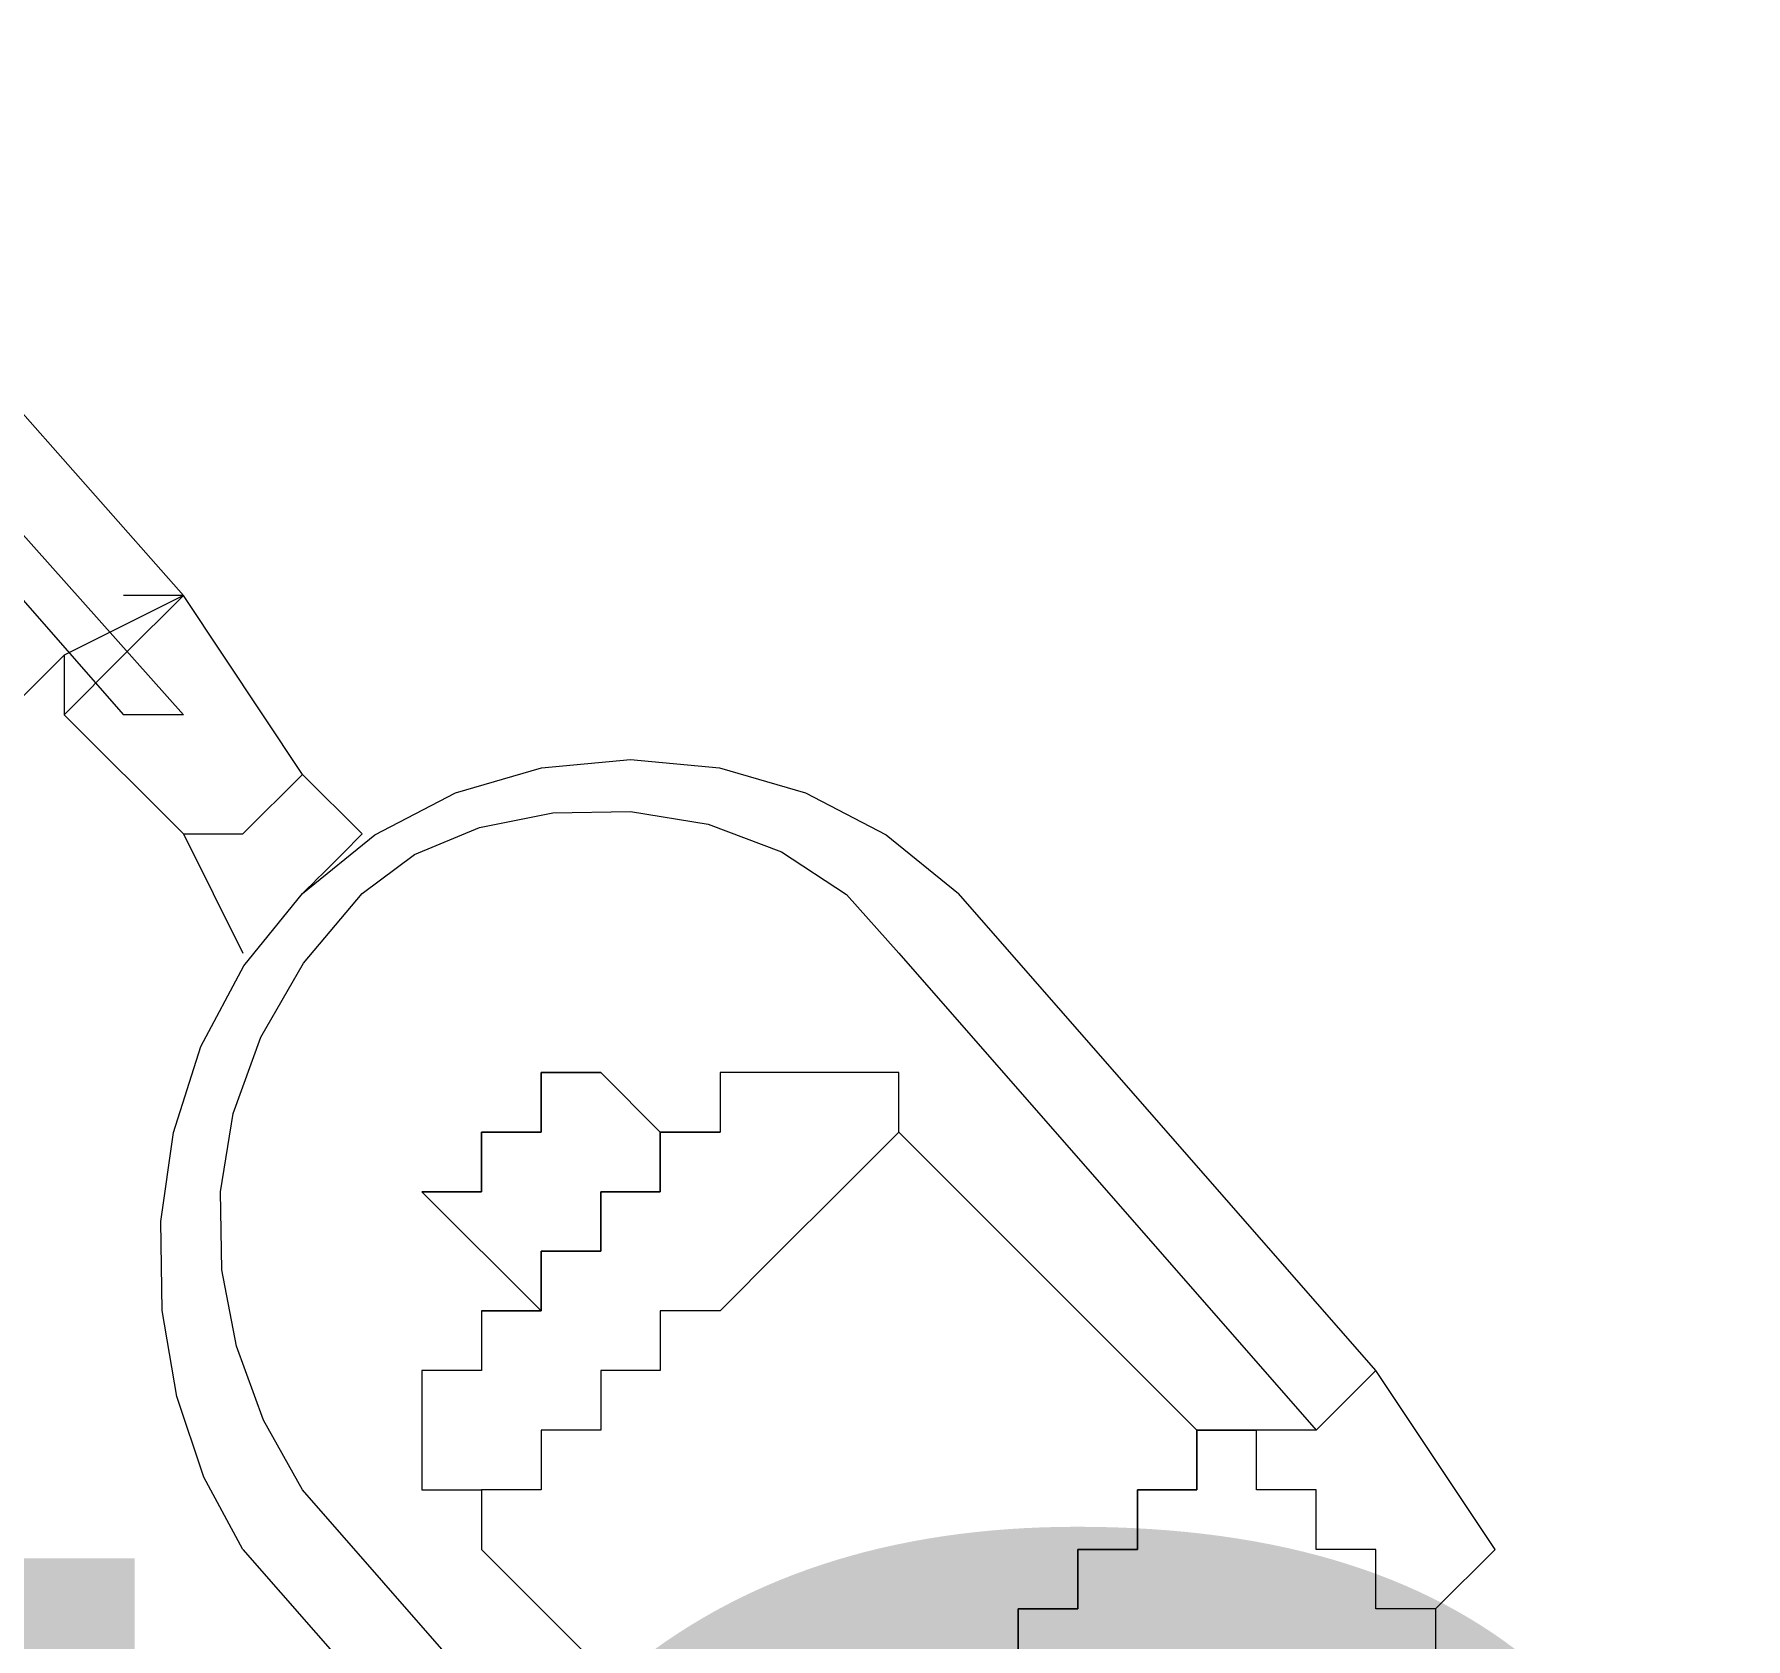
# Model space of a CAD drawing. Header units: millimetres. Extents: x 71769 to 78969, y 7991 to 11789.
# Drawn here: x 74157.85 to 74170, y 11278.37 to 11289.76 of the extents above; entities that cross this region are included whole.
import ezdxf

# ---------------------------------------------------------------- set-up
doc = ezdxf.new("R2010")
doc.units = ezdxf.units.MM
doc.header["$LTSCALE"] = 5
doc.header["$MEASUREMENT"] = 0
doc.linetypes.add('AUSGEZOGEN', pattern=[0])
doc.layers.add('204_180704_Marc Cain Einrichtung#Maßlinie 1_100', color=7, linetype='AUSGEZOGEN', lineweight=18)
doc.layers.add('E_BEL', color=1, linetype='CONTINUOUS')
doc.styles.add('ARIAL', font='arial.ttf')

msp = doc.modelspace()

# ---------------------------------------------------------------- linework, layer by layer
at = {"layer": '204_180704_Marc Cain Einrichtung#Maßlinie 1_100', "color": 18, "linetype": 'AUSGEZOGEN', "lineweight": 13, "true_color": 0x000000}
for p, q in [((74158.906, 11285.774), (74139.857, 11307.363)), ((74158.906, 11285.774), (74158.482, 11285.351)), ((74158.906, 11285.774), (74158.482, 11285.774)), ((74159.752, 11284.504), (74158.906, 11285.774)), ((74158.482, 11285.351), (74158.059, 11284.928)), ((74158.059, 11285.351), (74158.059, 11284.928)), ((74158.906, 11284.081), (74158.059, 11284.928)), ((74158.906, 11284.928), (74158.906, 11284.928)), ((74159.329, 11284.081), (74159.752, 11284.504)), ((74160.176, 11284.081), (74159.752, 11284.504)), ((74158.906, 11284.081), (74159.329, 11284.081)), ((74158.906, 11284.081), (74159.329, 11283.234)), ((74167.372, 11280.271), (74164.409, 11283.658)), ((74163.986, 11283.234), (74166.949, 11279.848)), ((74162.292, 11281.964), (74161.869, 11282.388)), ((74163.986, 11281.964), (74163.562, 11281.541)), ((74163.986, 11281.964), (74163.562, 11281.541)), ((74166.102, 11279.848), (74163.986, 11281.964)), ((74163.986, 11281.964), (74163.986, 11281.964)), ((74163.986, 11281.964), (74163.986, 11281.964)), ((74160.599, 11281.541), (74161.446, 11280.694)), ((74163.562, 11281.541), (74163.139, 11281.118)), ((74163.562, 11281.541), (74163.139, 11281.118)), ((74163.562, 11281.541), (74163.562, 11281.541)), ((74163.562, 11281.541), (74163.562, 11281.541)), ((74163.139, 11281.118), (74162.716, 11280.694)), ((74163.139, 11281.118), (74162.716, 11280.694)), ((74163.139, 11281.118), (74163.139, 11281.118)), ((74163.139, 11281.118), (74163.139, 11281.118)), ((74162.292, 11280.694), (74162.292, 11280.271)), ((74162.716, 11280.694), (74162.292, 11280.694)), ((74162.292, 11280.694), (74162.292, 11280.271)), ((74162.716, 11280.694), (74162.292, 11280.694)), ((74162.716, 11280.694), (74162.716, 11280.694)), ((74162.716, 11280.694), (74162.716, 11280.694)), ((74161.869, 11280.271), (74161.869, 11279.848)), ((74162.292, 11280.271), (74161.869, 11280.271)), ((74161.869, 11280.271), (74161.869, 11279.848)), ((74162.292, 11280.271), (74161.869, 11280.271)), ((74167.372, 11280.271), (74166.949, 11279.848)), ((74167.372, 11280.271), (74167.372, 11280.271)), ((74168.219, 11279.001), (74167.372, 11280.271)), ((74161.446, 11279.848), (74161.446, 11279.425)), ((74161.869, 11279.848), (74161.446, 11279.848)), ((74161.446, 11279.848), (74161.446, 11279.425)), ((74161.869, 11279.848), (74161.446, 11279.848)), ((74161.869, 11279.848), (74161.869, 11279.848)), ((74161.869, 11279.848), (74161.869, 11279.848)), ((74166.525, 11279.848), (74166.525, 11279.848)), ((74166.949, 11279.848), (74166.525, 11279.848)), ((74162.716, 11276.038), (74159.752, 11279.425)), ((74161.022, 11279.425), (74161.022, 11279.001)), ((74161.022, 11279.425), (74161.022, 11279.425)), ((74161.446, 11279.425), (74161.022, 11279.425)), ((74161.022, 11279.425), (74161.022, 11279.001)), ((74161.022, 11279.425), (74161.022, 11279.425)), ((74161.446, 11279.425), (74161.022, 11279.425)), ((74161.446, 11279.425), (74161.446, 11279.425)), ((74161.446, 11279.425), (74161.446, 11279.425)), ((74159.329, 11279.001), (74162.292, 11275.615)), ((74161.022, 11279.001), (74163.139, 11276.885)), ((74161.022, 11279.001), (74161.022, 11279.001)), ((74161.022, 11279.001), (74161.022, 11279.001)), ((74167.795, 11278.578), (74168.219, 11279.001)), ((74167.795, 11278.578), (74167.795, 11278.578))]:
    msp.add_line(p, q, dxfattribs=at)
for points in [[(74158.906, 11284.928), (74134.777, 11312.02), (74158.482, 11284.928)], [(74158.906, 11285.774), (74158.059, 11285.351), (74157.636, 11284.928)], [(74158.906, 11284.928), (74158.8, 11284.928), (74158.694, 11284.928), (74158.588, 11284.928), (74158.535, 11284.928), (74158.482, 11284.928)], [(74158.906, 11284.928), (74158.765, 11284.928), (74158.624, 11284.928), (74158.553, 11284.928), (74158.482, 11284.928)], [(74159.329, 11279.001), (74159.052, 11279.514), (74158.859, 11280.086), (74158.756, 11280.698), (74158.747, 11281.329), (74158.837, 11281.961), (74159.031, 11282.573), (74159.335, 11283.145), (74159.752, 11283.658), (74160.265, 11284.074), (74160.837, 11284.372), (74161.449, 11284.551), (74162.081, 11284.61), (74162.712, 11284.551), (74163.324, 11284.372), (74163.896, 11284.074), (74164.409, 11283.658)], [(74159.752, 11279.425), (74159.475, 11279.919), (74159.283, 11280.443), (74159.179, 11280.987), (74159.17, 11281.541), (74159.26, 11282.095), (74159.455, 11282.639), (74159.758, 11283.163), (74160.176, 11283.658), (74160.548, 11283.935), (74161.009, 11284.127), (74161.53, 11284.231), (74162.081, 11284.24), (74162.631, 11284.15), (74163.152, 11283.955), (74163.614, 11283.652), (74163.986, 11283.234)], [(74160.176, 11284.081), (74160.035, 11283.94), (74159.894, 11283.799), (74159.858, 11283.764), (74159.823, 11283.728), (74159.788, 11283.693), (74159.752, 11283.658)], [(74160.176, 11284.081), (74160.035, 11283.94), (74159.894, 11283.799), (74159.858, 11283.764), (74159.823, 11283.728), (74159.788, 11283.693), (74159.752, 11283.658)], [(74161.446, 11281.964), (74161.022, 11281.964), (74161.022, 11281.753), (74161.022, 11281.541), (74160.811, 11281.541), (74160.599, 11281.541), (74160.684, 11281.541), (74160.768, 11281.541), (74160.853, 11281.541), (74160.938, 11281.541), (74161.022, 11281.541), (74161.022, 11281.753), (74161.022, 11281.964), (74161.163, 11281.964), (74161.305, 11281.964), (74161.446, 11281.964), (74161.446, 11282.388), (74161.657, 11282.388), (74161.869, 11282.388), (74161.839, 11282.388), (74161.809, 11282.388), (74161.748, 11282.388), (74161.688, 11282.388), (74161.627, 11282.388), (74161.567, 11282.388), (74161.506, 11282.388), (74161.446, 11282.388), (74161.446, 11282.176), (74161.446, 11281.964), (74161.234, 11281.964), (74161.022, 11281.964), (74161.022, 11281.753), (74161.022, 11281.541), (74160.811, 11281.541), (74160.599, 11281.541), (74160.652, 11281.541), (74160.705, 11281.541), (74160.811, 11281.541), (74160.917, 11281.541), (74161.022, 11281.541), (74161.022, 11281.753), (74161.022, 11281.964), (74161.163, 11281.964), (74161.305, 11281.964), (74161.446, 11281.964), (74161.446, 11282.388), (74161.657, 11282.388), (74161.869, 11282.388), (74161.839, 11282.388), (74161.809, 11282.388), (74161.748, 11282.388), (74161.688, 11282.388), (74161.627, 11282.388), (74161.567, 11282.388), (74161.506, 11282.388), (74161.446, 11282.388), (74161.446, 11282.282), (74161.446, 11282.176), (74161.446, 11281.964)], [(74163.986, 11281.964), (74163.986, 11282.176), (74163.986, 11282.388), (74163.562, 11282.388), (74163.456, 11282.388), (74163.351, 11282.388), (74163.245, 11282.388), (74163.139, 11282.388), (74163.033, 11282.388), (74162.927, 11282.388), (74162.716, 11282.388), (74162.716, 11282.282), (74162.716, 11282.176), (74162.716, 11282.123), (74162.716, 11282.07), (74162.716, 11282.017), (74162.716, 11281.964)], [(74163.986, 11281.964), (74163.986, 11282.176), (74163.986, 11282.388), (74163.562, 11282.388), (74163.456, 11282.388), (74163.351, 11282.388), (74163.245, 11282.388), (74163.139, 11282.388), (74163.033, 11282.388), (74162.927, 11282.388), (74162.716, 11282.388), (74162.716, 11282.282), (74162.716, 11282.176), (74162.716, 11282.123), (74162.716, 11282.07), (74162.716, 11282.017), (74162.716, 11281.964)], [(74161.869, 11281.541), (74161.869, 11281.118), (74161.446, 11281.118), (74161.446, 11280.906), (74161.446, 11280.694), (74161.022, 11280.694), (74161.069, 11280.694), (74161.116, 11280.694), (74161.163, 11280.694), (74161.21, 11280.694), (74161.258, 11280.694), (74161.305, 11280.694), (74161.352, 11280.694), (74161.399, 11280.694), (74161.446, 11280.694), (74161.446, 11281.118), (74161.657, 11281.118), (74161.869, 11281.118), (74161.869, 11281.541), (74162.081, 11281.541), (74162.292, 11281.541), (74162.292, 11281.753), (74162.292, 11281.964), (74162.377, 11281.964), (74162.462, 11281.964), (74162.546, 11281.964), (74162.631, 11281.964), (74162.716, 11281.964)], [(74161.022, 11280.694), (74161.107, 11280.694), (74161.192, 11280.694), (74161.276, 11280.694), (74161.361, 11280.694), (74161.446, 11280.694), (74161.446, 11281.118), (74161.657, 11281.118), (74161.869, 11281.118), (74161.869, 11281.541), (74162.081, 11281.541), (74162.292, 11281.541), (74162.292, 11281.753), (74162.292, 11281.964), (74162.716, 11281.964), (74162.669, 11281.964), (74162.622, 11281.964), (74162.575, 11281.964), (74162.527, 11281.964), (74162.48, 11281.964), (74162.433, 11281.964), (74162.386, 11281.964), (74162.339, 11281.964), (74162.292, 11281.964), (74162.292, 11281.753), (74162.292, 11281.541), (74162.081, 11281.541), (74161.869, 11281.541)], [(74161.446, 11280.694), (74161.446, 11280.836), (74161.446, 11280.977), (74161.446, 11281.118), (74161.551, 11281.118), (74161.657, 11281.118), (74161.869, 11281.118), (74161.869, 11281.329), (74161.869, 11281.541), (74162.081, 11281.541), (74162.292, 11281.541), (74162.292, 11281.753), (74162.292, 11281.806), (74162.292, 11281.859), (74162.292, 11281.912), (74162.292, 11281.964)], [(74161.446, 11280.694), (74161.446, 11280.836), (74161.446, 11280.977), (74161.446, 11281.118), (74161.551, 11281.118), (74161.657, 11281.118), (74161.869, 11281.118), (74161.869, 11281.329), (74161.869, 11281.541), (74162.081, 11281.541), (74162.292, 11281.541), (74162.292, 11281.753), (74162.292, 11281.806), (74162.292, 11281.859), (74162.292, 11281.912), (74162.292, 11281.964)], [(74162.716, 11281.964), (74162.631, 11281.964), (74162.546, 11281.964), (74162.462, 11281.964), (74162.377, 11281.964), (74162.292, 11281.964), (74162.292, 11281.753), (74162.292, 11281.541), (74162.081, 11281.541), (74161.869, 11281.541)], [(74161.869, 11281.541), (74161.869, 11281.118), (74161.446, 11281.118), (74161.446, 11280.906), (74161.446, 11280.694), (74161.361, 11280.694), (74161.276, 11280.694), (74161.192, 11280.694), (74161.107, 11280.694), (74161.022, 11280.694)], [(74161.022, 11280.694), (74161.022, 11280.61), (74161.022, 11280.525), (74161.022, 11280.441), (74161.022, 11280.356), (74161.022, 11280.271), (74160.599, 11280.271), (74160.599, 11280.06), (74160.599, 11279.848), (74160.599, 11279.742), (74160.599, 11279.636), (74160.599, 11279.425), (74161.022, 11279.425), (74161.022, 11279.213), (74161.022, 11279.001)], [(74161.022, 11280.694), (74161.022, 11280.61), (74161.022, 11280.525), (74161.022, 11280.441), (74161.022, 11280.356), (74161.022, 11280.271), (74160.599, 11280.271), (74160.599, 11280.06), (74160.599, 11279.848), (74160.599, 11279.742), (74160.599, 11279.636), (74160.599, 11279.425), (74161.022, 11279.425), (74161.022, 11279.213), (74161.022, 11279.001)], [(74164.832, 11278.155), (74164.832, 11278.578), (74165.256, 11278.578), (74165.256, 11279.001), (74165.679, 11279.001), (74165.679, 11279.213), (74165.679, 11279.425), (74166.102, 11279.425), (74166.102, 11279.636), (74166.102, 11279.848), (74166.525, 11279.848), (74166.465, 11279.848), (74166.405, 11279.848), (74166.344, 11279.848), (74166.284, 11279.848), (74166.223, 11279.848), (74166.163, 11279.848), (74166.102, 11279.848), (74166.102, 11279.425), (74165.89, 11279.425), (74165.679, 11279.425), (74165.679, 11279.001), (74165.467, 11279.001), (74165.256, 11279.001), (74165.256, 11278.578), (74164.832, 11278.578), (74164.832, 11278.155)], [(74164.832, 11278.155), (74164.832, 11278.578), (74165.256, 11278.578), (74165.256, 11279.001), (74165.679, 11279.001), (74165.679, 11279.213), (74165.679, 11279.425), (74166.102, 11279.425), (74166.102, 11279.636), (74166.102, 11279.848), (74166.525, 11279.848), (74166.465, 11279.848), (74166.405, 11279.848), (74166.344, 11279.848), (74166.284, 11279.848), (74166.223, 11279.848), (74166.163, 11279.848), (74166.102, 11279.848), (74166.102, 11279.425), (74165.89, 11279.425), (74165.679, 11279.425), (74165.679, 11279.001), (74165.467, 11279.001), (74165.256, 11279.001), (74165.256, 11278.578), (74164.832, 11278.578), (74164.832, 11278.155)], [(74164.832, 11278.155), (74164.832, 11278.578), (74165.256, 11278.578), (74165.256, 11278.79), (74165.256, 11279.001), (74165.679, 11279.001), (74165.679, 11279.425), (74166.102, 11279.425), (74166.102, 11279.53), (74166.102, 11279.636), (74166.102, 11279.742), (74166.102, 11279.795), (74166.102, 11279.848)], [(74164.832, 11278.155), (74164.832, 11278.578), (74165.256, 11278.578), (74165.256, 11278.79), (74165.256, 11279.001), (74165.679, 11279.001), (74165.679, 11279.425), (74166.102, 11279.425), (74166.102, 11279.53), (74166.102, 11279.636), (74166.102, 11279.742), (74166.102, 11279.795), (74166.102, 11279.848)], [(74167.795, 11278.578), (74167.584, 11278.578), (74167.372, 11278.578), (74167.372, 11278.79), (74167.372, 11279.001), (74166.949, 11279.001), (74166.949, 11279.425), (74166.737, 11279.425), (74166.525, 11279.425), (74166.525, 11279.848)], [(74167.795, 11278.578), (74167.584, 11278.578), (74167.372, 11278.578), (74167.372, 11278.79), (74167.372, 11279.001), (74166.949, 11279.001), (74166.949, 11279.425), (74166.737, 11279.425), (74166.525, 11279.425), (74166.525, 11279.848)], [(74167.795, 11278.578), (74167.795, 11278.366), (74167.795, 11278.155), (74167.69, 11278.155), (74167.584, 11278.155), (74167.372, 11278.155), (74167.372, 11277.943), (74167.372, 11277.731), (74166.949, 11277.731), (74166.949, 11277.308), (74166.525, 11277.308), (74166.314, 11277.096), (74166.208, 11276.99), (74166.102, 11276.885)], [(74167.795, 11278.578), (74167.795, 11278.366), (74167.795, 11278.155), (74167.69, 11278.155), (74167.584, 11278.155), (74167.372, 11278.155), (74167.372, 11277.943), (74167.372, 11277.731), (74166.949, 11277.731), (74166.949, 11277.308), (74166.525, 11277.308), (74166.314, 11277.096), (74166.208, 11276.99), (74166.102, 11276.885)]]:
    msp.add_lwpolyline(points, dxfattribs=at)

# ---------------------------------------------------------------- texts
at = {"layer": 'E_BEL', "style": 'ARIAL'}
msp.add_text('9F2', height=15, dxfattribs=at).set_placement((74134.948, 11263.938))

doc.saveas('drawing.dxf')
